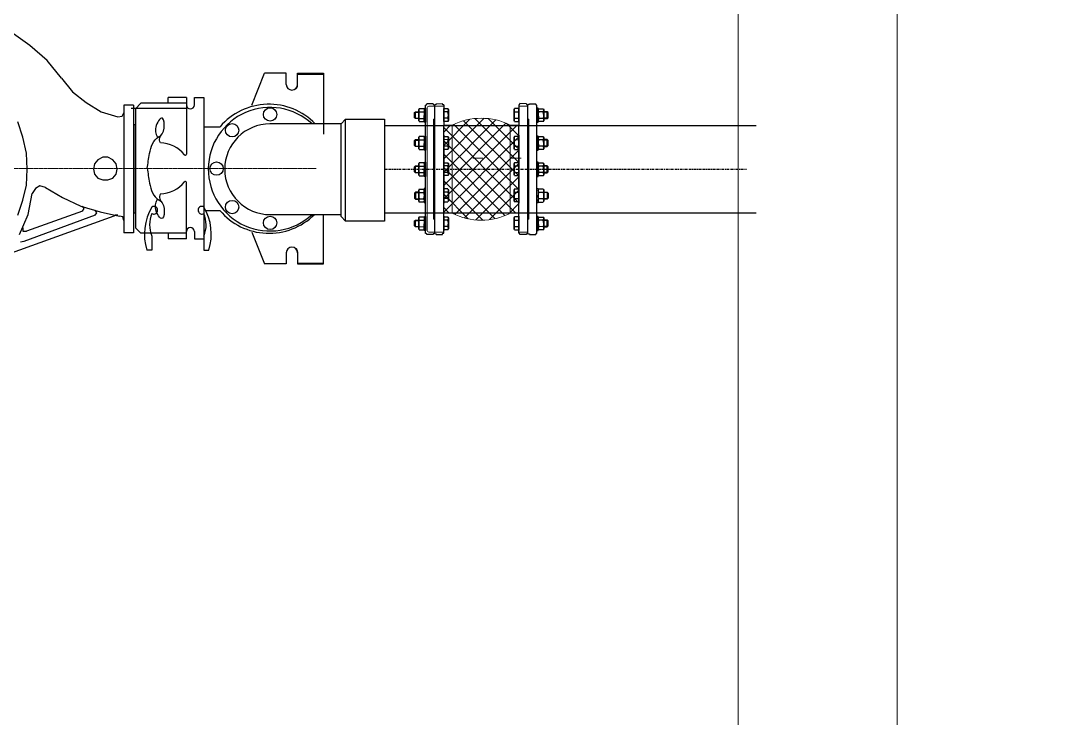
# Model space of a CAD drawing. Header units: millimetres. Extents: x -294625 to 2136527, y -251383 to 128331.
# Drawn here: x 1409292 to 1410586, y -30155 to -29278 of the extents above; entities that cross this region are included whole.
import ezdxf

# ---------------------------------------------------------------- set-up
doc = ezdxf.new("R2010")
doc.units = ezdxf.units.MM
doc.linetypes.add('CENTER', pattern=[3, 1.5, -0.5, 0.5, -0.5])
for name, color, linetype, lineweight in [('0-4', 250, 'Continuous', 5), ('01. CẤP NƯỚC LẠNH', 5, 'Continuous', 9), ('ICE-BP', 4, 'Continuous', 25), ('ICE-CENTER', 8, 'CENTER', 0), ('N2-PK-TB', 2, 'Continuous', 20), ('N3-NOTE', 11, 'Continuous', 13)]:
    doc.layers.add(name, color=color, linetype=linetype, lineweight=lineweight)
doc.layers.add('H-N-FITTING-35', color=2, linetype='Continuous')
doc.layers.add('ICE-CEN', color=8, linetype='CENTER')
doc.styles.add('P-VNTIMEH', font='vntimeh.shx', dxfattribs={"width": 0.75, "height": 300})
doc.dimstyles.new('N-NOTE', dxfattribs={"dimtxt": 200, "dimasz": 30, "dimexe": 50, "dimexo": 50, "dimgap": 100, "dimtad": 1, "dimdec": 0, "dimdsep": 46, "dimtxsty": 'P-VNTIMEH', "dimblk": 'OPEN30', "dimcen": 0, "dimse1": 1, "dimse2": 1, "dimclrd": 256, "dimclre": 7, "dimclrt": 256, "dimadec": 0, "dimazin": 0, "dimtfac": 1, "dimtdec": 0, "dimtix": 1, "dimtmove": 2, "dimatfit": 3, "dimldrblk": 'OPEN30', "dimfxl": 1, "dimtolj": 1, "dimtzin": 0, "dimarcsym": 0})

# ---------------------------------------------------------------- blocks, each defined once
blk = doc.blocks.new('WPP')
at = {"layer": 'H-N-FITTING-35', "ltscale": 1000}
for p, q in [((137898.5, -19559.5, 5.1), (137827.5, -19362.6, 5.1)), ((138226.1, -19398.1, 5.1), (138251.9, -19362.6, 5.1)), ((137850.1, -19386.8, 5.1), (137848.5, -19380.4, 5.1)), ((137863, -19378.8, 5.1), (137901.7, -19394.9, 5.1)), ((137900.1, -19375.5, 5.1), (137929.2, -19385.2, 5.1)), ((137900.1, -19375.5, 5.1), (137929.2, -19385.2, 5.1)), ((137900.1, -19375.5, 5.1), (137929.2, -19385.2, 5.1)), ((138050.2, -19385.2, 5.1), (138079.2, -19375.5, 5.1)), ((138050.2, -19385.2, 5.1), (138079.2, -19375.5, 5.1)), ((138050.2, -19385.2, 5.1), (138079.2, -19375.5, 5.1)), ((137900.1, -19524, 5.1), (137850.1, -19386.8, 5.1)), ((137875.9, -19385.2, 5.1), (137869.4, -19385.2, 5.1)), ((137869.4, -19385.2, 5.1), (137869.4, -19391.7, 5.1)), ((137908.2, -19499.8, 5.1), (137869.4, -19391.7, 5.1)), ((137901.7, -19394.9, 5.1), (137942.1, -19403, 5.1)), ((137929.2, -19385.2, 5.1), (137958.2, -19391.7, 5.1)), ((137929.2, -19385.2, 5.1), (137958.2, -19391.7, 5.1)), ((137929.2, -19385.2, 5.1), (137958.2, -19391.7, 5.1)), ((137958.2, -19391.7, 5.1), (137988.9, -19393.3, 5.1)), ((137958.2, -19391.7, 5.1), (137988.9, -19393.3, 5.1)), ((137958.2, -19391.7, 5.1), (137988.9, -19393.3, 5.1)), ((137988.9, -19393.3, 5.1), (138019.5, -19391.7, 5.1)), ((137988.9, -19393.3, 5.1), (138019.5, -19391.7, 5.1)), ((137988.9, -19393.3, 5.1), (138019.5, -19391.7, 5.1)), ((138019.5, -19391.7, 5.1), (138050.2, -19385.2, 5.1)), ((138019.5, -19391.7, 5.1), (138050.2, -19385.2, 5.1)), ((138019.5, -19391.7, 5.1), (138050.2, -19385.2, 5.1)), ((138197.1, -19432, 5.1), (138226.1, -19398.1, 5.1)), ((137951.7, -19409.4, 5.1), (137942.1, -19403, 5.1)), ((137956.6, -19417.5, 5.1), (137951.7, -19409.4, 5.1)), ((137953.4, -19428.8, 5.1), (137956.6, -19417.5, 5.1)), ((137953.4, -19428.8, 5.1), (137934, -19461.1, 5.1)), ((138163.2, -19459.5, 5.1), (138197.1, -19432, 5.1)), ((137934, -19461.1, 5.1), (137917.9, -19496.6, 5.1)), ((138163.2, -19459.5, 5.1), (138137.3, -19480.4, 5.1)), ((138137.3, -19480.4, 5.1), (138116.4, -19506.3, 5.1)), ((137917.9, -19496.6, 5.1), (137906.6, -19533.7, 5.1)), ((137908.2, -19499.8, 5.1), (137913, -19503, 5.1)), ((137913, -19503, 5.1), (137917.9, -19499.8, 5.1)), ((137988.9, -19520.8, 5.1), (137979.2, -19522.4, 5.1)), ((137998.6, -19522.4, 5.1), (137988.9, -19520.8, 5.1)), ((138116.4, -19506.3, 5.1), (138098.6, -19535.3, 5.1)), ((137906.6, -19533.7, 5.1), (137898.5, -19570.8, 5.1)), ((137900.1, -19524, 5.1), (137904.9, -19527.2, 5.1)), ((137904.9, -19527.2, 5.1), (137909.8, -19524, 5.1)), ((137971.1, -19528.9, 5.1), (137967.9, -19538.5, 5.1)), ((137967.9, -19538.5, 5.1), (137967.9, -19548.2, 5.1)), ((137979.2, -19522.4, 5.1), (137971.1, -19528.9, 5.1)), ((138006.6, -19528.9, 5.1), (137998.6, -19522.4, 5.1)), ((138011.5, -19538.5, 5.1), (138006.6, -19528.9, 5.1)), ((138011.5, -19548.2, 5.1), (138011.5, -19538.5, 5.1)), ((138098.6, -19535.3, 5.1), (138088.9, -19567.6, 5.1)), ((137900.1, -19562.7, 5.1), (137898.5, -19559.5, 5.1)), ((137967.9, -19548.2, 5.1), (137971.1, -19557.9, 5.1)), ((137971.1, -19557.9, 5.1), (137979.2, -19564.4, 5.1)), ((137998.6, -19564.4, 5.1), (138006.6, -19557.9, 5.1)), ((138006.6, -19557.9, 5.1), (138011.5, -19548.2, 5.1)), ((137988.9, -19578.9, 5.1), (137866.2, -19578.9, 5.1)), ((137866.2, -19597.2, 5.1), (137866.2, -19578.9, 5.1)), ((137890.4, -19578.9, 5.1), (137896.9, -19577.3, 5.1)), ((137896.9, -19577.3, 5.1), (137898.5, -19570.8, 5.1)), ((137900.1, -19567.6, 5.1), (137900.1, -19562.7, 5.1)), ((137979.2, -19564.4, 5.1), (137988.9, -19566, 5.1)), ((137988.9, -19566, 5.1), (137998.6, -19564.4, 5.1)), ((138111.5, -19578.9, 5.1), (137988.9, -19578.9, 5.1)), ((138088.9, -19567.6, 5.1), (138090.5, -19575.7, 5.1)), ((138090.5, -19575.7, 5.1), (138097, -19578.9, 5.1)), ((138111.5, -19597.2, 5.1), (138111.5, -19578.9, 5.1)), ((137988.9, -19597.2, 5.1), (137866.2, -19597.2, 5.1)), ((137903.9, -19597.2, 5.1), (137902.8, -19597.2, 5.1)), ((137903.9, -19600.4, 5.1), (137903.9, -19597.2, 5.1)), ((138111.5, -19597.2, 5.1), (137988.9, -19597.2, 5.1)), ((138073.9, -19600.4, 5.1), (138073.9, -19597.2, 5.1)), ((138074.9, -19597.2, 5.1), (138073.9, -19597.2, 5.1)), ((138104.9, -19699, 5.1), (138104.9, -19593.3, 5.1)), ((137876.3, -19601.5, 5.1), (137865.5, -19611.9, 5.1)), ((137865.5, -19699, 5.1), (137865.5, -19611.9, 5.1)), ((138104.4, -19601.5, 5.1), (137876.3, -19601.5, 5.1)), ((138073.9, -19600.4, 5.1), (137903.9, -19600.4, 5.1)), ((138104.4, -19601.5, 5.1), (138115.1, -19611.9, 5.1)), ((138115.1, -19699, 5.1), (138115.1, -19611.9, 5.1)), ((137833.5, -19632.7, 5.1), (137833.5, -19623, 5.1)), ((137860.3, -19632.7, 5.1), (137833.5, -19632.7, 5.1)), ((137854.7, -19699, 5.1), (137854.7, -19663.9, 5.1)), ((137865.5, -19663.9, 5.1), (137854.7, -19663.9, 5.1)), ((138115.1, -19663.9, 5.1), (138125.9, -19663.9, 5.1)), ((138125.9, -19699, 5.1), (138125.9, -19663.9, 5.1)), ((137854.7, -19699, 5.1), (137963.1, -19699, 5.1)), ((137854.7, -19714.4, 5.1), (137854.7, -19732.6, 5.1)), ((137868.8, -19714.4, 5.1), (137854.7, -19714.4, 5.1)), ((138125.9, -19699, 5.1), (138017.5, -19699, 5.1)), ((138111.9, -19714.4, 5.1), (138125.9, -19714.4, 5.1)), ((138125.9, -19714.4, 5.1), (138125.9, -19732.6, 5.1)), ((137860.3, -19732.6, 5.1), (137833.5, -19732.6, 5.1)), ((137833.5, -19732.6, 5.1), (137833.5, -19742.3, 5.1)), ((138125.9, -19732.6, 5.1), (137854.7, -19732.6, 5.1)), ((137867.9, -19824.6, 5.1), (137806.7, -19848.8, 5.1)), ((138111.5, -19824.6, 5.1), (138172.7, -19848.8, 5.1)), ((137806.7, -19890.9, 5.1), (137806.7, -19848.8, 5.1)), ((138172.7, -19890.9, 5.1), (138172.7, -19848.8, 5.1)), ((137828.2, -19890.9, 5.1), (137806.7, -19890.9, 5.1)), ((138151.2, -19890.9, 5.1), (138172.7, -19890.9, 5.1)), ((137806.7, -19912.4, 5.1), (137806.7, -19962.1, 5.1)), ((137828.2, -19912.4, 5.1), (137806.7, -19912.4, 5.1)), ((137808.5, -19912.4, 5.1), (137808.5, -19962.1, 5.1)), ((137830, -19912.4, 5.1), (137808.5, -19912.4, 5.1)), ((138149.4, -19912.4, 5.1), (138170.9, -19912.4, 5.1)), ((138151.2, -19912.4, 5.1), (138172.7, -19912.4, 5.1)), ((138170.9, -19912.4, 5.1), (138170.9, -19962.1, 5.1)), ((138172.7, -19912.4, 5.1), (138172.7, -19962.1, 5.1)), ((137806.7, -19962.1, 5.1), (137901.5, -19962.1, 5.1)), ((137808.5, -19962.1, 5.1), (137901.5, -19962.1, 5.1)), ((138170.9, -19962.1, 5.1), (138055.9, -19962.1, 5.1)), ((138172.7, -19962.1, 5.1), (138075.6, -19962.1, 5.1))]:
    blk.add_line(p, q, dxfattribs=at)
at = {"layer": 'H-N-FITTING-35', "ltscale": 1000, "elevation": 5.1}
for points in [[(137909.4, -19736.2), (137909.4, -19763.7)], [(138070, -19732.6), (138070, -19763.7)]]:
    blk.add_lwpolyline(points, dxfattribs=at)
at = {"layer": 'H-N-FITTING-35', "ltscale": 1000}
for centre in [(137989.7, -19757.1, 5.1), (137916, -19786.8, 5.1), (138063.3, -19786.8, 5.1), (137885.6, -19859.8, 5.1), (138093.7, -19859.8, 5.1)]:
    blk.add_circle(centre, 12.8, dxfattribs=at)
for centre, radius, start, end in [((137863.7, -19720.7, 5.1), 102.3, 59.376, 107.2021), ((137881.7, -19682.4, 5.1), 54.1, 66.1952, 113.2506), ((137909.7, -19636.5, 5.1), 7.22, 149.8175, 250.3002), ((137910.1, -19636.8, 5.1), 7.07, 246.3683, 36.0529), ((138001.6, -19647.8, 5.1), 60.2, 181.2989, 231.8862), ((137979, -19647.8, 5.1), 60.2, 308.1138, 358.7011), ((137963.1, -19696.9, 5.1), 2.15, 270, 51.8862), ((138017.5, -19696.9, 5.1), 2.15, 128.1138, 270), ((137868.8, -19706.7, 5.1), 7.7, 270, 90), ((138111.9, -19706.7, 5.1), 7.7, 90, 270), ((137863.7, -19644.6, 5.1), 102.3, 252.7979, 300.624), ((137881.7, -19682.9, 5.1), 54.1, 246.7494, 293.8048), ((137909.7, -19728.8, 5.1), 7.22, 109.6998, 210.1825), ((137910.1, -19728.5, 5.1), 7.07, 323.9471, 113.6317), ((137988.6, -19859.8, 5.1), 118.6, 89.4601, 222.776), ((137988.6, -19859.8, 5.1), 118.6, 317.2239, 89.4601), ((137989.4, -19857.7, 5.1), 123.8, 130.2749, 224.7621), ((137989.4, -19857.7, 5.1), 123.8, 314.1331, 49.398), ((137828.2, -19901.7, 5.1), 10.8, 270, 90), ((138151.2, -19901.7, 5.1), 10.8, 90, 270), ((137830, -19901.7, 5.1), 10.8, 270, 304.8513), ((138149.4, -19901.7, 5.1), 10.8, 235.1487, 270)]:
    blk.add_arc(centre, radius, start, end, dxfattribs=at)
for points in [[(137990.3, -19624, 5.1), (137962, -19628.4, 5.1), (137929.8, -19645.7, 5.1), (137927.5, -19649.9, 5.1), (137893.8, -19651, 5.1), (137901.9, -19644, 5.1), (137925.6, -19641.1, 5.1), (137930.8, -19643.8, 5.1)], [(137990.3, -19624, 5.1), (138018.6, -19628.4, 5.1), (138050.8, -19645.7, 5.1), (138053.1, -19649.9, 5.1), (138086.8, -19651, 5.1), (138078.8, -19644, 5.1), (138055, -19641.1, 5.1), (138049.8, -19643.8, 5.1)], [(137941.4, -19649.2, 5.1), (137936.5, -19647.4, 5.1), (137927.5, -19649.9, 5.1)], [(138039.2, -19649.2, 5.1), (138044.1, -19647.4, 5.1), (138053.1, -19649.9, 5.1)]]:
    blk.add_spline(points, degree=3, dxfattribs=at)
at = {"layer": 'ICE-BP', "ltscale": 1000}
for p, q in [((137901.5, -19859.8, 5.1), (137901.5, -19996, 5.1)), ((138075.6, -19996, 5.1), (138075.6, -19859.6, 5.1)), ((137889, -20004.8, 5.1), (137897.9, -19996, 5.1)), ((137889, -20004.8, 5.1), (138084.5, -20004.8, 5.1)), ((137889, -20079.5, 5.1), (137889, -20004.8, 5.1)), ((137897.9, -19996, 5.1), (138075.6, -19996, 5.1)), ((138075.6, -19996, 5.1), (138084.5, -20004.8, 5.1)), ((138084.5, -20004.8, 5.1), (138084.5, -20079.5, 5.1)), ((138084.5, -20079.5, 5.1), (137889, -20079.5, 5.1)), ((137904.6, -20081.3, 5.1), (137904.6, -20793.4, 5.1)), ((138072.6, -20081.3, 5.1), (138072.6, -20793.4, 5.1))]:
    blk.add_line(p, q, dxfattribs=at)
blk.add_arc((137988.6, -19859.8, 5.1), 87.1, 0.1343, 180.0031, dxfattribs=at)
at = {"layer": 'ICE-CEN', "ltscale": 3}
blk.add_line((137988.6, -20079.5, 5.1), (137988.6, -20774.7, 5.1), dxfattribs=at)
at = {"layer": 'ICE-CENTER', "color": 8}
blk.add_line((137989.7, -19948.3, 5.1), (137989.7, -18678.5, 5.1), dxfattribs=at)
blk = doc.blocks.new('ExpSin8')
h = blk.add_hatch()
h.set_pattern_fill('ANSI37', color=8, scale=198, style=0)
h.set_pattern_definition([(45, (2.64, -165), (-17.5009, 17.5009), []), (135, (2.64, -165), (-17.5009, -17.5009), [])])
h.paths.add_polyline_path([(201.2, 115.3, 0.240369), (48.8, 115.3), (48.8, -115.3, 0.240369), (201.2, -115.3)])
h.paths.add_polyline_path([(26.4, -115.3), (48.8, -115.3), (48.8, 115.3), (26.4, 115.3)])
h.paths.add_polyline_path([(201.2, 115.3), (201.2, -115.3), (223.6, -115.3), (223.6, 115.3)])
for points in [[(2.6, -165), (26.4, -165), (26.4, 165), (2.6, 165)], [(247.4, -165), (223.6, -165), (223.6, 165), (247.4, 165)], [(2.6, 131), (0, 131), (0, -131), (2.6, -131)], [(247.4, 131), (250, 131), (250, -131), (247.4, -131)]]:
    blk.add_lwpolyline(points, close=True)
at = {"color": 8}
for points in [[(26.4, 115.3), (48.8, 115.3), (48.8, -115.3), (26.4, -115.3)], [(223.6, 115.3), (201.2, 115.3), (201.2, -115.3), (223.6, -115.3)]]:
    blk.add_lwpolyline(points, close=True, dxfattribs=at)
for centre, start, end in [((125, -33.9), 62.9686, 117.0314), ((125, 33.9), 242.9686, 297.0314)]:
    blk.add_arc(centre, 167.6, start, end)
blk = doc.blocks.new('NUT')
at = {"linetype": 'Continuous'}
for p, q in [((-14.7, 12.1), (-13.1, 13)), ((-14.7, 0.9), (-13.1, 0)), ((-7.5, 1.1), (-7.5, 11.9)), ((7.5, 1.1), (7.5, 11.9)), ((14.7, 12.1), (13.1, 13)), ((14.7, 0.9), (13.1, 0))]:
    blk.add_line(p, q, dxfattribs=at)
blk.add_lwpolyline([(-16.5, 16), (-16.5, 13), (16.5, 13), (16.5, 16)], close=True)
for points in [[(-15, 1.1), (-15, 11.9)], [(-13.1, 13), (13.1, 13)], [(-13.1, 0), (13.1, 0)], [(13.1, 0), (-13.1, 0)], [(15, 11.9), (15, 1.1)]]:
    blk.add_lwpolyline(points, dxfattribs=at)
for centre, radius, start, end in [((-11.3, 6.1), 6.9, 57.0867, 122.9133), ((-11.3, 6.9), 6.9, 237.0867, 302.9133), ((0, -13), 26, 73.2213, 106.7787), ((0, 26), 26, 253.2213, 286.7787), ((11.3, 6.1), 6.9, 57.0867, 122.9133), ((11.3, 6.9), 6.9, 237.0867, 302.9133)]:
    blk.add_arc(centre, radius, start, end, dxfattribs=at)
blk = doc.blocks.new('_Open30')
at = {"color": 0, "linetype": 'ByBlock', "lineweight": -2}
for p, q in [((-1, 0.2679), (0, 0)), ((0, 0), (-1, -0.2679)), ((0, 0), (-1, 0))]:
    blk.add_line(p, q, dxfattribs=at)

msp = doc.modelspace()

# ---------------------------------------------------------------- linework, layer by layer
at = {"layer": '0-4'}
for p, q in [((1409860.8, -29450.3, -0.5), (1409873.4, -29450.3, -0.5)), ((1409909.1, -29450.3, -0.5), (1409921.7, -29450.3, -0.5))]:
    msp.add_line(p, q, dxfattribs=at)
at = {"layer": '01. CẤP NƯỚC LẠNH', "elevation": -0.5}
msp.add_lwpolyline([(1409812.8, -29543.4), (1409812.8, -29385.3), (1409805.6, -29385.3, 0.414214), (1409803.2, -29387.7), (1409803.2, -29541, 0.414214), (1409805.6, -29543.4)], format="xyb", close=True, dxfattribs=at)
at = {"layer": 'H-N-FITTING-35', "ltscale": 1000}
for p, q in [((1409824.2, -29387.4), (1409824.2, -29405.1)), ((1409829.5, -29392.2), (1409824.2, -29392.2)), ((1409829.6, -29388.3), (1409830.1, -29389.2)), ((1409830.1, -29389.2), (1409830.1, -29403.3)), ((1409830.1, -29403.3), (1409830.1, -29389.2)), ((1409913.2, -29388.3), (1409912.7, -29389.2)), ((1409912.7, -29389.2), (1409912.7, -29403.3)), ((1409912.7, -29403.3), (1409912.7, -29389.2)), ((1409913.3, -29392.2), (1409918.6, -29392.2)), ((1409918.6, -29387.4), (1409918.6, -29405.1)), ((1409829.5, -29400.3), (1409824.2, -29400.3)), ((1409829.6, -29404.2), (1409830.1, -29403.3)), ((1409913.2, -29404.2), (1409912.7, -29403.3)), ((1409913.3, -29400.3), (1409918.6, -29400.3)), ((1409824.2, -29421.5, -0.7), (1409824.2, -29507.2, -0.7)), ((1409824.2, -29422.4), (1409824.2, -29440.2)), ((1409829.5, -29427.3), (1409824.2, -29427.2)), ((1409829.6, -29423.4), (1409830.1, -29424.2)), ((1409830.1, -29424.2), (1409830.1, -29438.4)), ((1409830.1, -29438.4), (1409830.1, -29424.2)), ((1409913.2, -29423.4), (1409912.7, -29424.2)), ((1409912.7, -29424.2), (1409912.7, -29438.4)), ((1409912.7, -29438.4), (1409912.7, -29424.2)), ((1409913.3, -29427.3), (1409918.6, -29427.2)), ((1409918.6, -29421.5, -0.7), (1409918.6, -29507.2, -0.7)), ((1409918.6, -29422.4), (1409918.6, -29440.2)), ((1409829.5, -29435.3), (1409824.2, -29435.3)), ((1409829.6, -29439.2), (1409830.1, -29438.4)), ((1409913.2, -29439.2), (1409912.7, -29438.4)), ((1409913.3, -29435.3), (1409918.6, -29435.3)), ((1409824.2, -29455.5), (1409824.2, -29473.2)), ((1409829.6, -29456.4), (1409830.1, -29457.3)), ((1409830.1, -29457.3), (1409830.1, -29471.4)), ((1409830.1, -29471.4), (1409830.1, -29457.3)), ((1409913.2, -29456.4), (1409912.7, -29457.3)), ((1409912.7, -29457.3), (1409912.7, -29471.4)), ((1409912.7, -29471.4), (1409912.7, -29457.3)), ((1409918.6, -29455.5), (1409918.6, -29473.2)), ((1409829.5, -29460.3), (1409824.2, -29460.3)), ((1409829.5, -29468.4), (1409824.2, -29468.4)), ((1409913.3, -29460.3), (1409918.6, -29460.3)), ((1409913.3, -29468.4), (1409918.6, -29468.4)), ((1409829.6, -29472.3), (1409830.1, -29471.4)), ((1409913.2, -29472.3), (1409912.7, -29471.4)), ((1409824.2, -29506.1), (1409824.2, -29488.4)), ((1409829.5, -29493.2), (1409824.2, -29493.2)), ((1409829.6, -29489.3), (1409830.1, -29490.2)), ((1409830.1, -29504.3), (1409830.1, -29490.2)), ((1409830.1, -29490.2), (1409830.1, -29504.3)), ((1409912.6, -29504.3), (1409912.7, -29490.2)), ((1409912.7, -29490.2), (1409912.6, -29504.3)), ((1409913.2, -29489.3), (1409912.7, -29490.2)), ((1409913.3, -29493.2), (1409918.6, -29493.2)), ((1409918.6, -29506.1), (1409918.6, -29488.4)), ((1409829.5, -29501.3), (1409824.2, -29501.3)), ((1409829.6, -29505.1), (1409830.1, -29504.3)), ((1409913.1, -29505.1), (1409912.6, -29504.3)), ((1409913.3, -29501.3), (1409918.6, -29501.3)), ((1409800.2, -29527.1), (1409801.4, -29527.1)), ((1409824.2, -29523.5), (1409824.2, -29541.2)), ((1409829.5, -29528.3), (1409824.2, -29528.3)), ((1409829.6, -29524.4), (1409830.1, -29525.3)), ((1409830.1, -29525.3), (1409830.1, -29539.4)), ((1409830.1, -29539.4), (1409830.1, -29525.3)), ((1409913.2, -29524.4), (1409912.7, -29525.3)), ((1409912.7, -29525.3), (1409912.7, -29539.4)), ((1409912.7, -29539.4), (1409912.7, -29525.3)), ((1409913.3, -29528.3), (1409918.6, -29528.3)), ((1409918.6, -29523.5), (1409918.6, -29541.2)), ((1409942.6, -29527.1), (1409941.4, -29527.1)), ((1409829.5, -29536.4), (1409824.2, -29536.4)), ((1409829.6, -29540.3), (1409830.1, -29539.4)), ((1409913.2, -29540.3), (1409912.7, -29539.4)), ((1409913.3, -29536.4), (1409918.6, -29536.4))]:
    msp.add_line(p, q, dxfattribs=at)
at = {"layer": 'H-N-FITTING-35', "ltscale": 1000, "elevation": 12.8}
for points in [[(1409792.8, -29400.7), (1409788.5, -29400.7), (1409787.4, -29399.6), (1409787.4, -29393.2), (1409788.5, -29392.1), (1409792.8, -29392.1)], [(1409950, -29400.7), (1409954.3, -29400.7), (1409955.4, -29399.6), (1409955.4, -29393.2), (1409954.3, -29392.1), (1409950, -29392.1)], [(1409792.8, -29435.8), (1409788.5, -29435.8), (1409787.4, -29434.7), (1409787.4, -29428.2), (1409788.5, -29427.1), (1409792.8, -29427.2)], [(1409950, -29435.8), (1409954.3, -29435.8), (1409955.4, -29434.7), (1409955.4, -29428.2), (1409954.3, -29427.1), (1409950, -29427.2)], [(1409792.8, -29468.8), (1409788.5, -29468.8), (1409787.4, -29467.7), (1409787.4, -29461.3), (1409788.5, -29460.2), (1409792.8, -29460.2)], [(1409950, -29468.8), (1409954.3, -29468.8), (1409955.4, -29467.7), (1409955.4, -29461.3), (1409954.3, -29460.2), (1409950, -29460.2)], [(1409792.8, -29493.3), (1409788.5, -29493.3), (1409787.4, -29494.4), (1409787.4, -29500.9), (1409788.5, -29501.9), (1409792.8, -29501.9)], [(1409950, -29493.3), (1409954.3, -29493.3), (1409955.4, -29494.4), (1409955.4, -29500.9), (1409954.3, -29501.9), (1409950, -29501.9)], [(1409792.8, -29536.8), (1409788.5, -29536.8), (1409787.4, -29535.7), (1409787.4, -29529.3), (1409788.5, -29528.2), (1409792.8, -29528.2)], [(1409950, -29536.8), (1409954.3, -29536.8), (1409955.4, -29535.7), (1409955.4, -29529.3), (1409954.3, -29528.2), (1409950, -29528.2)]]:
    msp.add_lwpolyline(points, close=True, dxfattribs=at)
at = {"layer": 'H-N-FITTING-35', "ltscale": 1000}
for points in [[(1409788.5, -29400.7), (1409788.5, -29392.1)], [(1409788.5, -29392.6), (1409792.8, -29392.6)], [(1409824.2, -29404.3), (1409824.2, -29388.2)], [(1409824.2, -29388.2), (1409829.5, -29388.2)], [(1409918.6, -29388.2), (1409913.2, -29388.2)], [(1409918.6, -29404.3), (1409918.6, -29388.2)], [(1409954.3, -29392.6), (1409950, -29392.6)], [(1409954.3, -29400.7), (1409954.3, -29392.1)], [(1409788.5, -29400.2), (1409792.8, -29400.2)], [(1409829.5, -29404.3), (1409824.2, -29404.3)], [(1409913.3, -29404.3), (1409918.6, -29404.3)], [(1409954.3, -29400.2), (1409950, -29400.2)], [(1409788.5, -29435.8), (1409788.5, -29427.1)], [(1409788.5, -29427.7), (1409792.8, -29427.7)], [(1409824.2, -29439.4), (1409824.2, -29423.2)], [(1409824.2, -29423.2), (1409829.5, -29423.2)], [(1409918.6, -29423.2), (1409913.2, -29423.2)], [(1409918.6, -29439.4), (1409918.6, -29423.2)], [(1409954.3, -29427.7), (1409950, -29427.7)], [(1409954.3, -29435.8), (1409954.3, -29427.1)], [(1409788.5, -29435.2), (1409792.8, -29435.2)], [(1409829.5, -29439.4), (1409824.2, -29439.4)], [(1409913.3, -29439.4), (1409918.6, -29439.4)], [(1409954.3, -29435.2), (1409950, -29435.2)], [(1409824.2, -29472.4), (1409824.2, -29456.3)], [(1409824.2, -29456.3), (1409829.5, -29456.3)], [(1409918.6, -29456.3), (1409913.2, -29456.3)], [(1409918.6, -29472.4), (1409918.6, -29456.3)], [(1409788.5, -29468.8), (1409788.5, -29460.2)], [(1409788.5, -29460.7), (1409792.8, -29460.7)], [(1409788.5, -29468.3), (1409792.8, -29468.3)], [(1409954.3, -29460.7), (1409950, -29460.7)], [(1409954.3, -29468.3), (1409950, -29468.3)], [(1409954.3, -29468.8), (1409954.3, -29460.2)], [(1409829.5, -29472.4), (1409824.2, -29472.4)], [(1409913.3, -29472.4), (1409918.6, -29472.4)], [(1409788.5, -29493.3), (1409788.5, -29501.9)], [(1409788.5, -29493.9), (1409792.8, -29493.8)], [(1409829.5, -29489.1), (1409824.2, -29489.2)], [(1409824.2, -29489.2), (1409824.2, -29505.3)], [(1409913.3, -29489.1), (1409918.6, -29489.2)], [(1409918.6, -29489.2), (1409918.6, -29505.3)], [(1409954.3, -29493.9), (1409950, -29493.8)], [(1409954.3, -29493.3), (1409954.3, -29501.9)], [(1409788.5, -29501.4), (1409792.8, -29501.4)], [(1409824.2, -29505.3), (1409829.5, -29505.3)], [(1409918.6, -29505.3), (1409913.2, -29505.3)], [(1409954.3, -29501.4), (1409950, -29501.4)], [(1409788.5, -29536.8), (1409788.5, -29528.2)], [(1409788.5, -29528.7), (1409792.8, -29528.7)], [(1409824.2, -29540.4), (1409824.2, -29524.3)], [(1409824.2, -29524.3), (1409829.5, -29524.3)], [(1409918.6, -29524.3), (1409913.2, -29524.3)], [(1409918.6, -29540.4), (1409918.6, -29524.3)], [(1409954.3, -29528.7), (1409950, -29528.7)], [(1409954.3, -29536.8), (1409954.3, -29528.2)], [(1409788.5, -29536.3), (1409792.8, -29536.3)], [(1409829.5, -29540.4), (1409824.2, -29540.4)], [(1409913.3, -29540.4), (1409918.6, -29540.4)], [(1409954.3, -29536.3), (1409950, -29536.3)]]:
    msp.add_lwpolyline(points, dxfattribs=at)
at = {"layer": 'H-N-FITTING-35', "ltscale": 1000, "elevation": -0.5}
for points in [[(1409801.4, -29545.2), (1409801.4, -29383.9)], [(1409801.4, -29383.9), (1409801.4, -29383.9)], [(1409801.4, -29383.9), (1409801.4, -29383.9)], [(1409801.4, -29383.9), (1409802.3, -29383.9)], [(1409802.3, -29383.9), (1409802.3, -29382.9)], [(1409802.3, -29382.9), (1409802.3, -29382.9)], [(1409802.3, -29382.9), (1409802.3, -29382.9)], [(1409802.3, -29382.9), (1409802.3, -29382.9)], [(1409802.3, -29382.9), (1409802.8, -29382.9)], [(1409802.8, -29382.9), (1409802.8, -29382)], [(1409810.9, -29382), (1409802.8, -29382)], [(1409810.9, -29382), (1409802.8, -29382)], [(1409810.9, -29382), (1409802.8, -29382)], [(1409810.9, -29382), (1409810.9, -29382)], [(1409810.9, -29382), (1409810.9, -29382)], [(1409810.9, -29382), (1409810.9, -29382.9)], [(1409810.9, -29382.9), (1409811.8, -29382.9)], [(1409811.8, -29382.9), (1409811.8, -29382.9)], [(1409811.8, -29382.9), (1409811.8, -29382.9)], [(1409811.8, -29382.9), (1409811.8, -29382.9)], [(1409811.8, -29382.9), (1409812.8, -29383.9)], [(1409813.7, -29382.9), (1409812.8, -29383.9)], [(1409812.8, -29383.9), (1409812.8, -29383.9)], [(1409812.8, -29545.2), (1409812.8, -29383.9)], [(1409812.8, -29545.2), (1409812.8, -29383.9)], [(1409812.8, -29545.2), (1409812.8, -29383.9)], [(1409812.8, -29383.9), (1409812.8, -29383.9)], [(1409812.8, -29545.2), (1409812.8, -29383.9)], [(1409812.8, -29545.2), (1409812.8, -29383.9)], [(1409812.8, -29545.2), (1409812.8, -29383.9)], [(1409814.6, -29382.9), (1409813.7, -29382.9)], [(1409813.7, -29382.9), (1409813.7, -29382.9)], [(1409813.7, -29382.9), (1409813.7, -29382.9)], [(1409813.7, -29382.9), (1409813.7, -29382.9)], [(1409814.6, -29382), (1409822.8, -29381.7)], [(1409814.6, -29382), (1409822.8, -29381.7)], [(1409814.6, -29382), (1409822.8, -29381.7)], [(1409814.6, -29382), (1409814.6, -29382)], [(1409814.6, -29382), (1409814.6, -29382)], [(1409814.6, -29382), (1409814.6, -29382.9)], [(1409822.8, -29382.6), (1409822.8, -29381.7)], [(1409823.2, -29382.6), (1409822.8, -29382.6)], [(1409823.2, -29383.6), (1409823.2, -29382.6)], [(1409823.2, -29382.6), (1409823.2, -29382.6)], [(1409823.2, -29382.6), (1409823.2, -29382.6)], [(1409823.2, -29382.6), (1409823.2, -29382.6)], [(1409824.2, -29383.6), (1409823.2, -29383.6)], [(1409824.2, -29383.6), (1409824.2, -29383.6)], [(1409824.2, -29383.6), (1409824.2, -29383.6)], [(1409824.2, -29383.6), (1409824.2, -29409.8)], [(1409824.2, -29383.6), (1409824.2, -29409.8)], [(1409824.2, -29383.6), (1409824.2, -29409.8)], [(1409918.6, -29383.6), (1409918.6, -29383.6)], [(1409918.6, -29383.6), (1409918.6, -29383.6)], [(1409918.6, -29383.6), (1409919.5, -29383.6)], [(1409918.6, -29383.6), (1409918.6, -29409.8)], [(1409918.6, -29383.6), (1409918.6, -29409.8)], [(1409918.6, -29383.6), (1409918.6, -29409.8)], [(1409919.5, -29383.6), (1409919.5, -29382.6)], [(1409919.5, -29382.6), (1409919.5, -29382.6)], [(1409919.5, -29382.6), (1409919.5, -29382.6)], [(1409919.5, -29382.6), (1409919.5, -29382.6)], [(1409919.5, -29382.6), (1409920, -29382.6)], [(1409920, -29382.6), (1409920, -29381.7)], [(1409928.1, -29382), (1409920, -29381.7)], [(1409928.1, -29382), (1409920, -29381.7)], [(1409928.1, -29382), (1409920, -29381.7)], [(1409928.1, -29382), (1409928.1, -29382)], [(1409928.1, -29382), (1409928.1, -29382)], [(1409928.1, -29382), (1409928.1, -29382.9)], [(1409928.1, -29382.9), (1409929.1, -29382.9)], [(1409929.1, -29382.9), (1409929.1, -29382.9)], [(1409929.1, -29382.9), (1409929.1, -29382.9)], [(1409929.1, -29382.9), (1409929.1, -29382.9)], [(1409929.1, -29382.9), (1409930, -29383.9)], [(1409930.9, -29382.9), (1409930, -29383.9)], [(1409930, -29383.9), (1409930, -29383.9)], [(1409930, -29383.9), (1409930, -29383.9)], [(1409930, -29545.2), (1409930, -29383.9)], [(1409931.9, -29382.9), (1409930.9, -29382.9)], [(1409930.9, -29382.9), (1409930.9, -29382.9)], [(1409930.9, -29382.9), (1409930.9, -29382.9)], [(1409930.9, -29382.9), (1409930.9, -29382.9)], [(1409931.9, -29382), (1409940, -29382)], [(1409931.9, -29382), (1409940, -29382)], [(1409931.9, -29382), (1409940, -29382)], [(1409931.9, -29382), (1409931.9, -29382)], [(1409931.9, -29382), (1409931.9, -29382)], [(1409931.9, -29382), (1409931.9, -29382.9)], [(1409940, -29382.9), (1409940, -29382)], [(1409940.5, -29382.9), (1409940, -29382.9)], [(1409940.5, -29383.9), (1409940.5, -29382.9)], [(1409940.5, -29382.9), (1409940.5, -29382.9)], [(1409940.5, -29382.9), (1409940.5, -29382.9)], [(1409940.5, -29382.9), (1409940.5, -29382.9)], [(1409941.4, -29383.9), (1409940.5, -29383.9)], [(1409941.4, -29545.2), (1409941.4, -29383.9)], [(1409941.4, -29383.9), (1409941.4, -29383.9)], [(1409941.4, -29383.9), (1409941.4, -29383.9)], [(1409824.2, -29544.9), (1409824.2, -29409.8)], [(1409918.6, -29544.9), (1409918.6, -29409.8)], [(1409801.4, -29545.2), (1409801.4, -29517.6)], [(1409824.2, -29544.9), (1409824.2, -29517.3)], [(1409824.2, -29544.9), (1409824.2, -29517.3)], [(1409918.6, -29544.9), (1409918.6, -29517.3)], [(1409918.6, -29544.9), (1409918.6, -29517.3)], [(1409941.4, -29545.2), (1409941.4, -29517.6)], [(1409802.3, -29545.2), (1409801.4, -29545.2)], [(1409801.4, -29545.2), (1409801.4, -29545.2)], [(1409802.3, -29545.7), (1409802.3, -29545.2)], [(1409802.8, -29545.7), (1409802.3, -29545.7)], [(1409802.3, -29545.7), (1409802.3, -29545.7)], [(1409802.3, -29545.7), (1409802.3, -29545.7)], [(1409802.3, -29545.7), (1409802.3, -29545.7)], [(1409802.8, -29546.6), (1409802.8, -29545.7)], [(1409810.9, -29546.6), (1409802.8, -29546.6)], [(1409810.9, -29546.6), (1409802.8, -29546.6)], [(1409810.9, -29546.6), (1409802.8, -29546.6)], [(1409802.8, -29546.6), (1409802.8, -29546.6)], [(1409810.9, -29546.6), (1409810.4, -29546.6)], [(1409811.8, -29545.7), (1409810.9, -29545.7)], [(1409810.9, -29545.7), (1409810.9, -29545.7)], [(1409810.9, -29545.7), (1409810.9, -29546.6)], [(1409810.9, -29546.6), (1409810.9, -29546.6)], [(1409812.8, -29545.2), (1409811.8, -29545.7)], [(1409811.8, -29545.7), (1409811.8, -29545.7)], [(1409811.8, -29545.7), (1409811.8, -29545.7)], [(1409812.8, -29545.2), (1409812.8, -29545.2)], [(1409812.8, -29545.2), (1409812.8, -29545.2)], [(1409812.8, -29545.2), (1409812.8, -29545.2)], [(1409812.8, -29545.2), (1409812.8, -29545.2)], [(1409812.8, -29545.2), (1409813.7, -29545.7)], [(1409813.7, -29545.7), (1409813.7, -29545.7)], [(1409813.7, -29545.7), (1409813.7, -29545.7)], [(1409813.7, -29545.7), (1409814.6, -29545.7)], [(1409814.6, -29545.7), (1409814.6, -29545.7)], [(1409814.6, -29545.7), (1409814.6, -29546.6)], [(1409814.6, -29546.6), (1409822.8, -29546.3)], [(1409814.6, -29546.6), (1409822.8, -29546.3)], [(1409814.6, -29546.6), (1409822.8, -29546.3)], [(1409814.6, -29546.6), (1409814.6, -29546.6)], [(1409814.6, -29546.6), (1409815.1, -29546.6)], [(1409822.8, -29546.3), (1409822.8, -29545.4)], [(1409822.8, -29545.4), (1409823.2, -29545.4)], [(1409822.8, -29546.3), (1409822.8, -29546.3)], [(1409823.2, -29545.4), (1409823.2, -29544.9)], [(1409823.2, -29544.9), (1409824.2, -29544.9)], [(1409823.2, -29545.4), (1409823.2, -29545.4)], [(1409823.2, -29545.4), (1409823.2, -29545.4)], [(1409823.2, -29545.4), (1409823.2, -29545.4)], [(1409824.2, -29544.9), (1409824.2, -29544.9)], [(1409919.5, -29544.9), (1409918.6, -29544.9)], [(1409918.6, -29544.9), (1409918.6, -29544.9)], [(1409919.5, -29545.4), (1409919.5, -29544.9)], [(1409920, -29545.4), (1409919.5, -29545.4)], [(1409919.5, -29545.4), (1409919.5, -29545.4)], [(1409919.5, -29545.4), (1409919.5, -29545.4)], [(1409919.5, -29545.4), (1409919.5, -29545.4)], [(1409920, -29546.3), (1409920, -29545.4)], [(1409928.1, -29546.6), (1409920, -29546.3)], [(1409928.1, -29546.6), (1409920, -29546.3)], [(1409928.1, -29546.6), (1409920, -29546.3)], [(1409920, -29546.3), (1409920, -29546.3)], [(1409928.1, -29546.6), (1409927.7, -29546.6)], [(1409929.1, -29545.7), (1409928.1, -29545.7)], [(1409928.1, -29545.7), (1409928.1, -29545.7)], [(1409928.1, -29545.7), (1409928.1, -29546.6)], [(1409928.1, -29546.6), (1409928.1, -29546.6)], [(1409930, -29545.2), (1409929.1, -29545.7)], [(1409929.1, -29545.7), (1409929.1, -29545.7)], [(1409929.1, -29545.7), (1409929.1, -29545.7)], [(1409930, -29545.2), (1409930, -29545.2)], [(1409930, -29545.2), (1409930, -29545.2)], [(1409930, -29545.2), (1409930.9, -29545.7)], [(1409930, -29545.2), (1409930, -29545.2)], [(1409930, -29545.2), (1409930, -29545.2)], [(1409930.9, -29545.7), (1409930.9, -29545.7)], [(1409930.9, -29545.7), (1409930.9, -29545.7)], [(1409930.9, -29545.7), (1409931.9, -29545.7)], [(1409931.9, -29545.7), (1409931.9, -29545.7)], [(1409931.9, -29545.7), (1409931.9, -29546.6)], [(1409931.9, -29546.6), (1409940, -29546.6)], [(1409931.9, -29546.6), (1409940, -29546.6)], [(1409931.9, -29546.6), (1409940, -29546.6)], [(1409931.9, -29546.6), (1409931.9, -29546.6)], [(1409931.9, -29546.6), (1409932.3, -29546.6)], [(1409940, -29546.6), (1409940, -29545.7)], [(1409940, -29545.7), (1409940.5, -29545.7)], [(1409940, -29546.6), (1409940, -29546.6)], [(1409940.5, -29545.7), (1409940.5, -29545.2)], [(1409940.5, -29545.2), (1409941.4, -29545.2)], [(1409940.5, -29545.7), (1409940.5, -29545.7)], [(1409940.5, -29545.7), (1409940.5, -29545.7)], [(1409940.5, -29545.7), (1409940.5, -29545.7)], [(1409941.4, -29545.2), (1409941.4, -29545.2)]]:
    msp.add_lwpolyline(points, dxfattribs=at)
at = {"layer": 'H-N-FITTING-35', "ltscale": 1000}
for centre, major_axis, start_param, end_param in [((1409826.4, -29390.2), (-2.63, 2.63), 3.350064, 4.498955), ((1409816.1, -29396.2), (-9.9, -9.9), 2.060871, 2.646556), ((1409826.4, -29402.3), (-2.63, 2.63), 3.350064, 4.498955), ((1409826.4, -29425.2), (-2.63, 2.63), 3.350064, 4.498955), ((1409816.1, -29431.3), (-9.9, -9.9), 2.060871, 2.646556), ((1409826.4, -29437.4), (-2.63, 2.63), 3.350064, 4.498955), ((1409826.4, -29458.3), (-2.63, 2.63), 3.350064, 4.498955), ((1409816.1, -29464.3), (-9.9, -9.9), 2.060871, 2.646556), ((1409826.4, -29470.4), (-2.63, 2.63), 3.350064, 4.498955), ((1409916.4, -29491.2), (2.63, -2.63), 3.349953, 4.498844), ((1409926.7, -29497.3), (9.9, 9.9), 2.06076, 2.646445), ((1409916.4, -29503.3), (2.63, -2.63), 3.349953, 4.498844), ((1409826.4, -29526.3), (-2.63, 2.63), 3.350064, 4.498955), ((1409816.1, -29532.3), (-9.9, -9.9), 2.060871, 2.646556), ((1409826.4, -29538.4), (-2.63, 2.63), 3.350064, 4.498955)]:
    msp.add_ellipse(centre, major_axis=major_axis, ratio=1, start_param=start_param, end_param=end_param, dxfattribs=at)
at = {"layer": 'H-N-FITTING-35', "ltscale": 1000, "extrusion": (0, 0, -1)}
for centre, major_axis, start_param, end_param in [((1409916.4, -29390.2), (2.63, 2.63), 3.350064, 4.498955), ((1409926.7, -29396.2), (9.9, -9.9), 2.060871, 2.646556), ((1409916.4, -29402.3), (2.63, 2.63), 3.350064, 4.498955), ((1409916.4, -29425.2), (2.63, 2.63), 3.350064, 4.498955), ((1409926.7, -29431.3), (9.9, -9.9), 2.060871, 2.646556), ((1409916.4, -29437.4), (2.63, 2.63), 3.350064, 4.498955), ((1409916.4, -29458.3), (2.63, 2.63), 3.350064, 4.498955), ((1409926.7, -29464.3), (9.9, -9.9), 2.060871, 2.646556), ((1409916.4, -29470.4), (2.63, 2.63), 3.350064, 4.498955), ((1409826.4, -29491.2), (-2.63, -2.63), 3.349953, 4.498844), ((1409816.1, -29497.3), (-9.9, 9.9), 2.06076, 2.646445), ((1409826.4, -29503.3), (-2.63, -2.63), 3.349953, 4.498844), ((1409916.4, -29526.3), (2.63, 2.63), 3.350064, 4.498955), ((1409926.7, -29532.3), (9.9, -9.9), 2.060871, 2.646556), ((1409916.4, -29538.4), (2.63, 2.63), 3.350064, 4.498955)]:
    msp.add_ellipse(centre, major_axis=major_axis, ratio=1, start_param=start_param, end_param=end_param, dxfattribs=at)
at = {"layer": 'N2-PK-TB'}
for points in [[(1408494.5, -27636.2), (1408494.5, -35569), (1410394.5, -35569), (1410394.5, -27636.2)], [(1408694.5, -27836.2), (1408694.5, -35369), (1410194.5, -35369), (1410194.5, -27836.2)]]:
    msp.add_lwpolyline(points, close=True, dxfattribs=at)

# ---------------------------------------------------------------- block references
at = {"xscale": 0.6547619047619048, "yscale": 0.6547619047619048, "zscale": 0.6547619047619048, "rotation": 90}
msp.add_blockref('WPP', (1396602.4, -119814, -3.3), dxfattribs=at)
at = {"layer": '01. CẤP NƯỚC LẠNH', "xscale": -0.478927203065135, "yscale": 0.478927203065135, "zscale": 0.478927203065135}
msp.add_blockref('ExpSin8', (1409931.2, -29464.3, -0.5), dxfattribs=at)
at = {"layer": 'H-N-FITTING-35', "ltscale": 1000, "yscale": 0.53874703583706, "zscale": 0.53874703583706}
for p, xscale, rotation in [((1409792.8, -29396.4), -0.53874703583706, 269.8578430379989), ((1409950, -29396.4), 0.53874703583706, 90.14215696200107), ((1409792.8, -29431.5), -0.53874703583706, 269.8578430379989), ((1409950, -29431.5), 0.53874703583706, 90.14215696200107), ((1409792.8, -29464.5), -0.53874703583706, 269.8578430379989), ((1409950, -29464.5), 0.53874703583706, 90.14215696200107), ((1409792.8, -29532.5), -0.53874703583706, 269.8578430379989), ((1409950, -29532.5), 0.53874703583706, 90.14215696200107)]:
    msp.add_blockref('NUT', p, dxfattribs=dict(at, xscale=xscale, rotation=rotation))
at = {"layer": 'H-N-FITTING-35', "ltscale": 1000, "extrusion": (0, 0, -1), "yscale": 0.5387470358303946, "zscale": -0.5387470358303946}
for p, xscale, rotation in [((-1409792.8, -29497.6), -0.5387470358303946, 89.85148481747129), ((-1409950, -29497.6), 0.5387470358303946, 270.1485151825287)]:
    msp.add_blockref('NUT', p, dxfattribs=dict(at, xscale=xscale, rotation=rotation))

# ---------------------------------------------------------------- leaders
at = {"layer": 'N3-NOTE'}
msp.add_leader([(1401019.5, -30116.5), (1401019.5, -20659.2), (1432966.4, -20659.2)], dimstyle='N-NOTE', override={"dimasz": 300, "dimgap": 100, "dimtad": 0}, dxfattribs=at)

doc.saveas('drawing.dxf')
